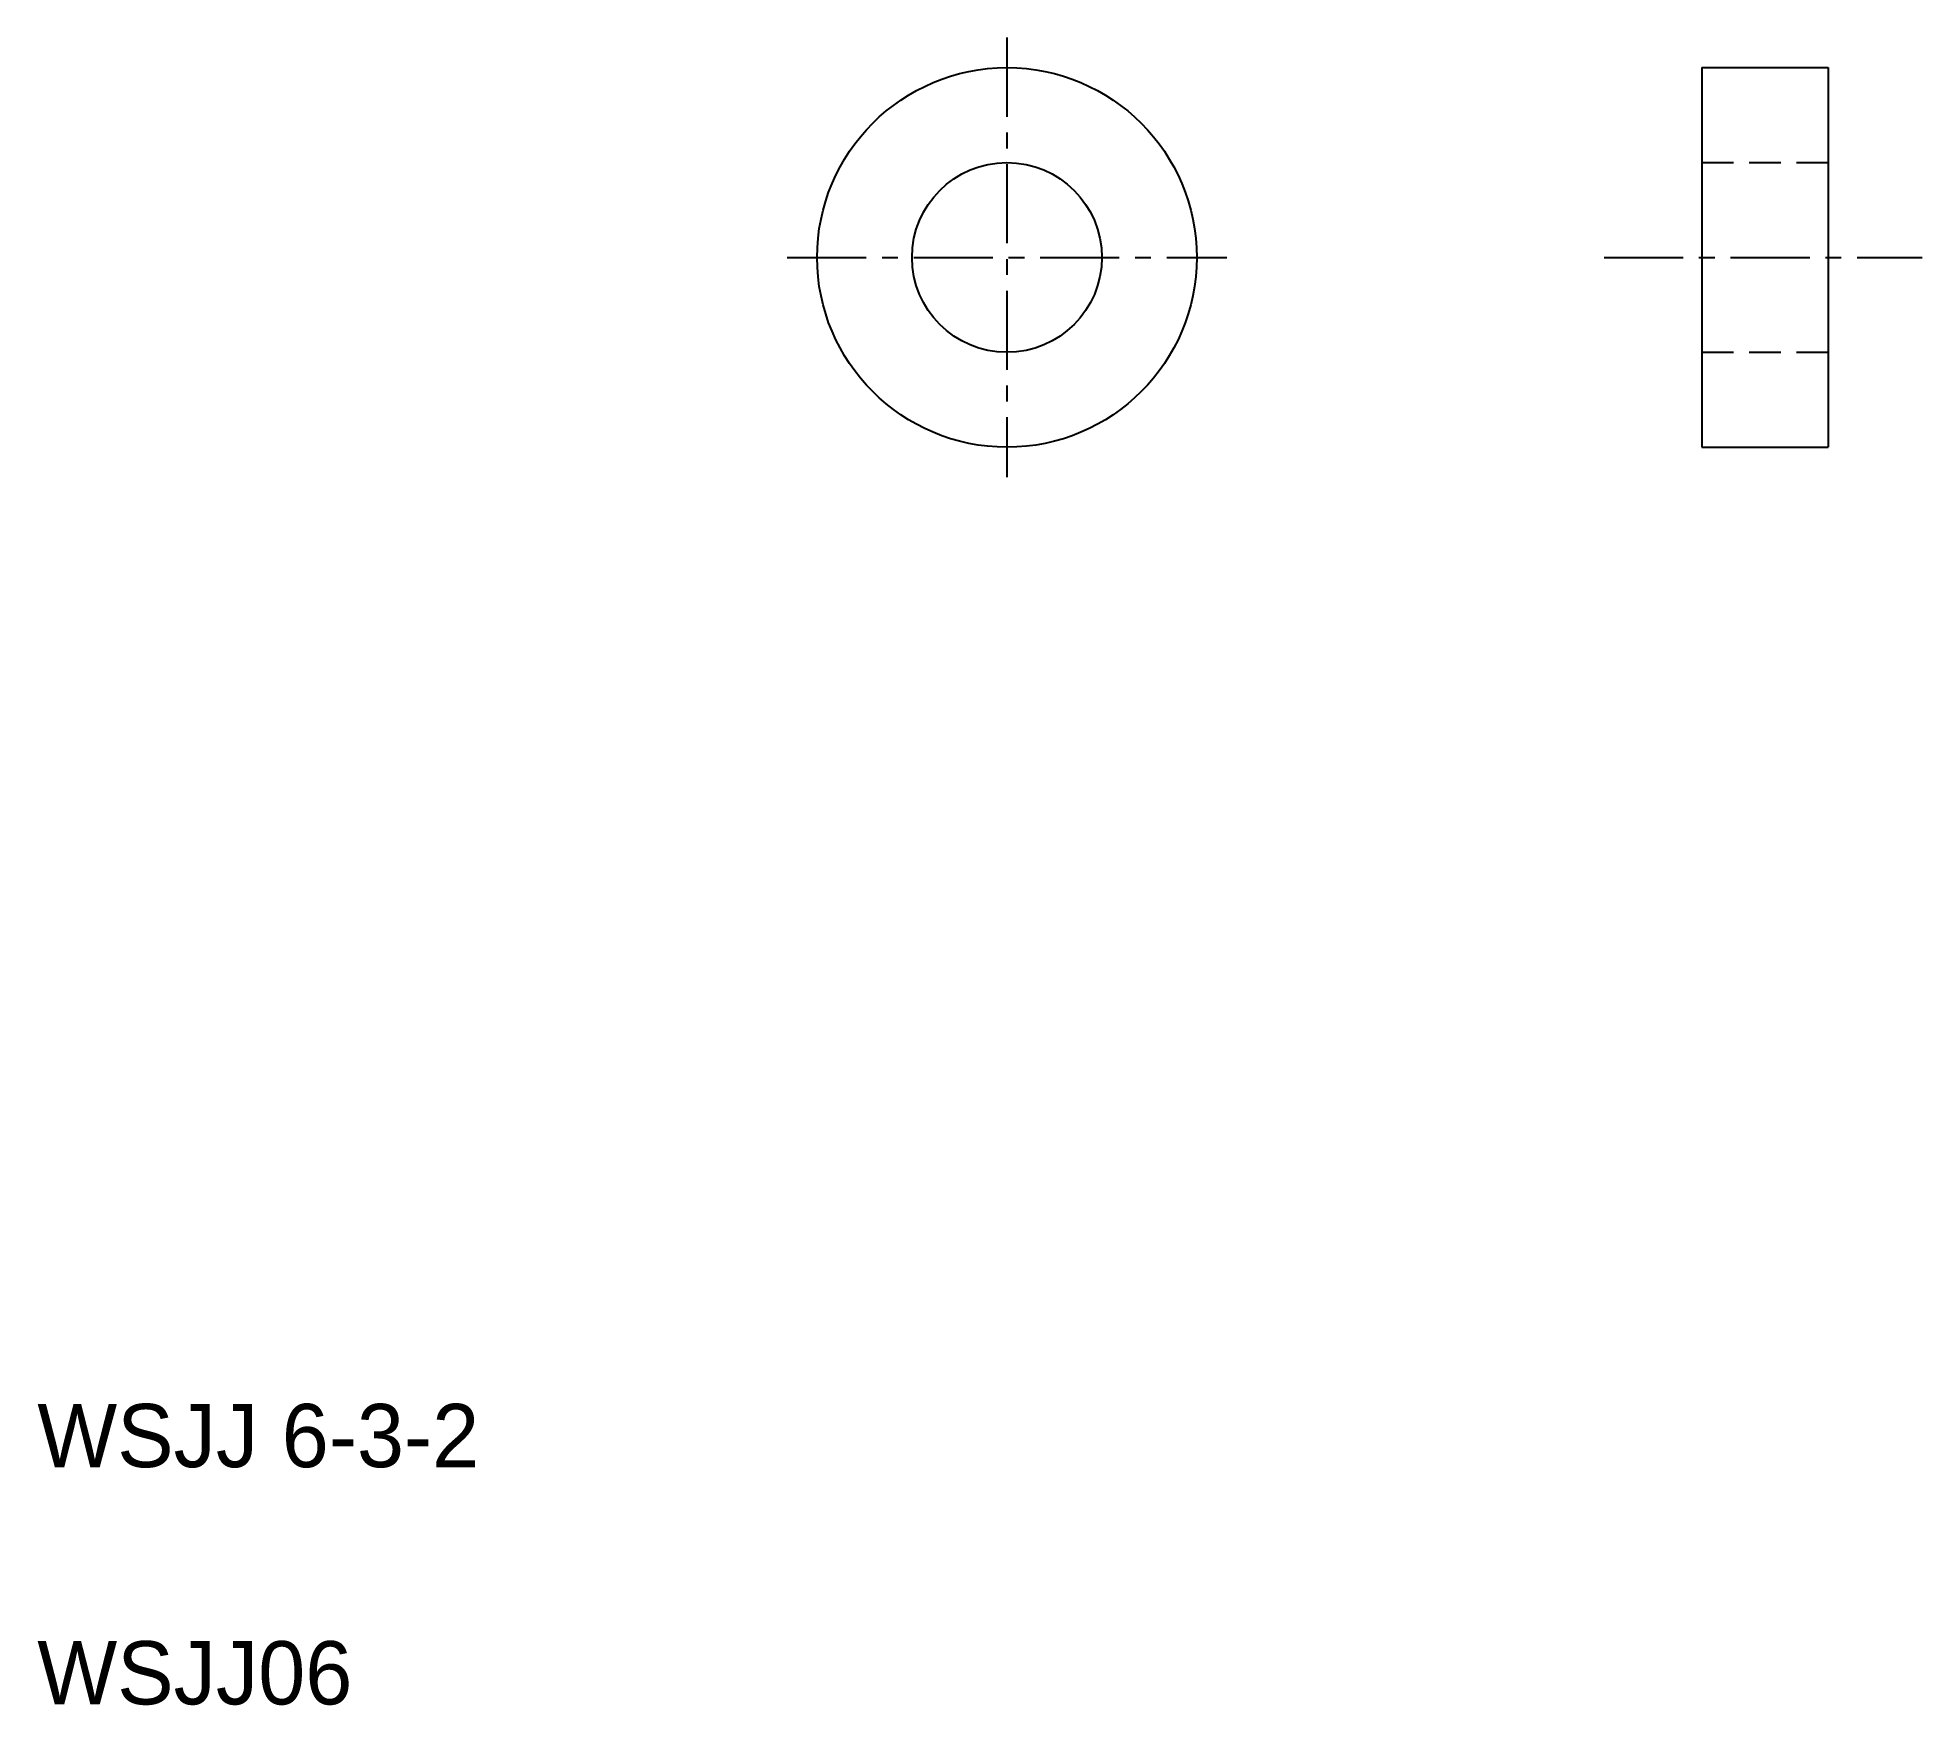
# Model space of a CAD drawing. Extents: x 2.5 to 32.3, y 2.5 to 28.8.
import ezdxf

# ---------------------------------------------------------------- set-up
doc = ezdxf.new("R2010")
doc.units = 0
doc.linetypes.add('CENTER', pattern=[2, 1.25, -0.25, 0.25, -0.25])
doc.linetypes.add('DASHED', pattern=[0.75, 0.5, -0.25])
doc.layers.get('0').update_dxf_attribs({"linetype": 'CONTINUOUS'})
doc.layers.add('CENTER', color=1, linetype='CENTER')

msp = doc.modelspace()

# ---------------------------------------------------------------- linework, layer by layer
at = {"color": 7, "linetype": 'CONTINUOUS'}
for p, q in [((28.806, 28.373), (28.806, 22.373)), ((28.806, 28.373), (30.806, 28.373)), ((30.806, 28.373), (30.806, 22.373)), ((28.806, 22.373), (30.806, 22.373))]:
    msp.add_line(p, q, dxfattribs=at)
at = {"color": 3, "linetype": 'DASHED'}
for p, q in [((28.806, 26.873), (30.806, 26.873)), ((28.806, 23.873), (30.806, 23.873))]:
    msp.add_line(p, q, dxfattribs=at)
at = {"color": 7, "linetype": 'CONTINUOUS'}
for radius in [3, 1.5]:
    msp.add_circle((17.825, 25.373), radius, dxfattribs=at)
at = {"layer": 'CENTER', "color": 1, "linetype": 'CENTER'}
for p, q in [((17.825, 28.847), (17.825, 21.899)), ((14.351, 25.373), (21.299, 25.373)), ((27.262, 25.373), (32.292, 25.373))]:
    msp.add_line(p, q, dxfattribs=at)

# ---------------------------------------------------------------- texts
at = {"color": 7, "linetype": 'CONTINUOUS'}
for s, p in [('WSJJ 6-3-2', (2.5, 6.25)), ('WSJJ06', (2.5, 2.5))]:
    msp.add_text(s, height=1, dxfattribs=at).set_placement(p)

doc.saveas('drawing.dxf')
